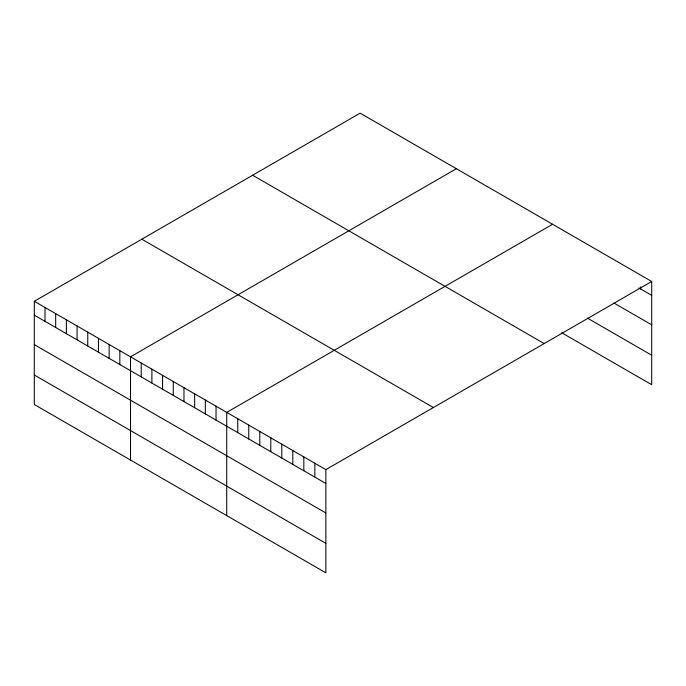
<?xml version="1.0" encoding="UTF-8"?>
<svg xmlns="http://www.w3.org/2000/svg" width="686" height="686" viewBox="0 0 686 686"><rect width="100%" height="100%" fill="white"/><g stroke="black" fill="none" stroke-linecap="round" stroke-linejoin="round"><path stroke-width="1.03" d="M651.7 281.492L325.859 469.618L325.859 572.836L34.3 404.508L34.3 301.291L360.141 113.164L651.7 281.492L651.7 384.709L561.748 332.779M456.362 168.713L130.511 356.84L130.511 460.057M552.573 224.262L226.723 412.389L226.723 515.606M638.846 287.931L651.7 295.349M614.064 303.109L651.7 324.838M587.448 318.124L651.7 355.219M252.62 175.247L544.17 343.575M141.831 239.208L433.38 407.535M34.3 301.291L325.859 469.618M34.3 315.148L325.859 483.476M34.3 344.638L325.859 512.965M34.3 375.019L325.859 543.346M640.69 286.859L640.69 288.986M314.84 463.256L314.84 477.113M303.829 456.902L303.829 470.759M292.811 450.539L292.811 464.396M281.8 444.185L281.8 458.034M270.781 437.822L270.781 451.68M259.771 431.468L259.771 445.317M248.752 425.106L248.752 438.963M237.742 418.743L237.742 432.6M216.039 406.215L216.039 420.072M205.346 400.041L205.346 413.898M194.653 393.875L194.653 407.724M183.968 387.701L183.968 401.55M173.275 381.527L173.275 395.385M162.582 375.353L162.582 389.211M151.898 369.179L151.898 383.037M141.205 363.014L141.205 376.863M119.827 350.666L119.827 364.523M109.134 344.492L109.134 358.349M98.441 338.327L98.441 352.175M87.748 332.153L87.748 346.001M77.064 325.979L77.064 339.836M66.371 319.805L66.371 333.662M55.677 313.639L55.677 327.488M44.993 307.465L44.993 321.314"/></g></svg>
